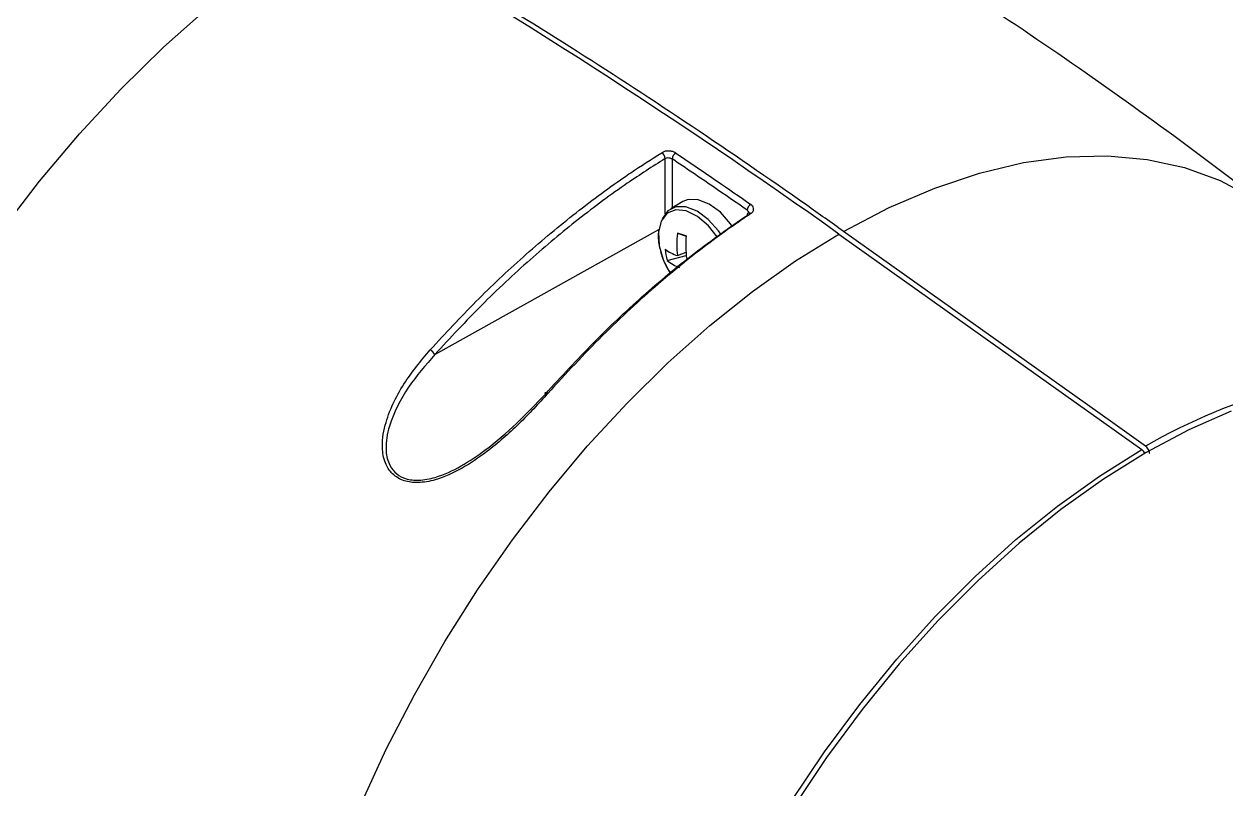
# Model space of a CAD drawing. Extents: x 12.3 to 108.7, y 1.1 to 80.4.
# Drawn here: x 76.643 to 80.277, y 7.919 to 10.232 of the extents above; entities that cross this region are included whole.
import ezdxf

# ---------------------------------------------------------------- set-up
doc = ezdxf.new("R2010")
doc.units = 0
doc.header["$MEASUREMENT"] = 0
doc.layers.add('OBJECT', color=7, linetype='CONTINUOUS')

msp = doc.modelspace()

# ---------------------------------------------------------------- linework, layer by layer
at = {"layer": 'OBJECT'}
for p, q in [((78.5812, 9.6585), (78.5812, 9.8252)), ((78.6022, 9.8242), (78.6022, 9.676)), ((78.635, 9.695), (78.598, 9.6736)), ((77.8849, 9.2329), (78.5616, 9.6102)), ((78.6182, 9.5994), (78.6443, 9.59)), ((79.1064, 9.5969), (80.0227, 8.9451)), ((78.5634, 9.5616), (78.5754, 9.5199)), ((78.5871, 9.5173), (78.645, 9.5321)), ((78.618, 9.5316), (78.6442, 9.542))]:
    msp.add_line(p, q, dxfattribs=at)
at = {"layer": 'OBJECT', "flags": 128}
for points in [[(75.8569, 8.0738), (75.9023, 8.2486), (75.9571, 8.4246), (76.0211, 8.6007), (76.0939, 8.776), (76.1751, 8.9495), (76.2643, 9.1202), (76.3609, 9.2873), (76.4644, 9.4497), (76.5743, 9.6066), (76.6899, 9.757), (76.8106, 9.9002), (76.9357, 10.0353), (77.0645, 10.1617), (77.1964, 10.2785), (77.3304, 10.3851), (77.466, 10.481), (77.6024, 10.5656)], [(79.1206, 9.605), (79.2588, 9.6771), (79.396, 9.7361), (79.5314, 9.7814), (79.6641, 9.8129), (79.7934, 9.8303), (79.9182, 9.8336), (80.038, 9.8226), (80.1518, 9.7976), (80.2591, 9.7585), (80.359, 9.7058), (80.4342, 9.6532)], [(78.7384, 9.5884), (78.7122, 9.6215), (78.6789, 9.6501), (78.6447, 9.6668), (78.613, 9.6701), (78.5869, 9.6596), (78.5689, 9.6363), (78.5608, 9.6026), (78.5634, 9.5616)], [(78.7493, 9.5963), (78.7419, 9.6068), (78.7112, 9.6412), (78.6776, 9.6661), (78.6441, 9.6793), (78.6136, 9.6796), (78.5889, 9.667), (78.5723, 9.6428)], [(78.7839, 9.6212), (78.7789, 9.6281), (78.7482, 9.6626), (78.7146, 9.6875), (78.6811, 9.7007), (78.6506, 9.701), (78.635, 9.695)], [(77.5315, 7.5341), (77.5919, 7.7035), (77.6608, 7.8722), (77.7379, 8.0392), (77.8229, 8.2037), (77.9151, 8.3647), (78.014, 8.5212), (78.1192, 8.6725), (78.23, 8.8176), (78.3457, 8.9557), (78.4658, 9.086), (78.5895, 9.2078), (78.7161, 9.3204), (78.845, 9.4232), (78.9753, 9.5155), (79.1064, 9.5969)], [(80.0338, 8.9554), (79.9343, 9.0262), (79.1206, 9.605)], [(78.2189, 9.1133), (78.2183, 9.1149), (78.2181, 9.1162), (78.2185, 9.1172), (78.2193, 9.1177), (78.2206, 9.1177), (78.2223, 9.1173), (78.2243, 9.1165), (78.2265, 9.1152)], [(80.2925, 9.0616), (80.1642, 9.0052), (80.0352, 8.9366), (79.9061, 8.8563), (79.7779, 8.7646), (79.6513, 8.6622), (79.527, 8.5497), (79.406, 8.4279), (79.2889, 8.2974), (79.1764, 8.1592), (79.0693, 8.014), (78.9683, 7.8628), (78.8739, 7.7065), (78.7868, 7.5461), (78.7075, 7.3827), (78.6365, 7.2171), (78.5742, 7.0505)], [(78.5672, 7.0761), (78.63, 7.2414), (78.7013, 7.4057), (78.7808, 7.5677), (78.8679, 7.7266), (78.9621, 7.8814), (79.0628, 8.0312), (79.1695, 8.1749), (79.2814, 8.3118), (79.3978, 8.4409), (79.5181, 8.5616), (79.6415, 8.673), (79.7673, 8.7744), (79.8946, 8.8653), (80.0227, 8.9451)]]:
    msp.add_lwpolyline(points, dxfattribs=at)
at = {"layer": 'OBJECT'}
for centre, radius, start, end in [((68.1285, -5.7953), 18.9059, 54.50319, 59.92686), ((78.5565, 9.8227), 0.0248, 5.7955, 54.0301), ((78.627, 9.8208), 0.025, 123.358, 172.2743), ((78.854, 9.6653), 0.0255, 123.221, 171.1908), ((78.8359, 9.6545), 0.00692, 129.3891, 189.1078), ((78.8349, 9.6525), 0.00809, 48.3714, 115.5126), ((78.9192, 9.5644), 0.303, 173.3655, 186.2224), ((77.6578, 6.3938), 3.3464, 72.8522, 73.3207), ((79.0031, 9.5656), 0.3596, 175.8752, 186.7921), ((78.6645, 9.6647), 0.141, 233.631, 250.7321), ((78.783, 9.5707), 0.2031, 185.5275, 195.2371), ((78.8197, 9.6157), 0.2624, 201.4013, 211.5927), ((78.6676, 9.6119), 0.1242, 229.605, 249.7622), ((77.845, 9.2067), 0.0477, 33.3027, 57.4461), ((80.8979, 7.4701), 1.7184, 104.8297, 120.1924), ((80.0083, 8.926), 0.024, 19.8826, 52.9304)]:
    msp.add_arc(centre, radius, start, end, dxfattribs=at)
for points, knots in [([(80.4339, 9.6521), (80.4094, 9.6717), (80.2801, 9.7755), (80.0376, 9.9541), (79.7067, 10.1874), (79.3676, 10.4091), (79.0965, 10.5776), (78.9366, 10.6683), (78.8941, 10.6924)], [0, 0, 0, 0, 0.050729, 0.268455, 0.486184, 0.703831, 0.921318, 1, 1, 1, 1]), ([(79.1206, 9.605), (79.0834, 9.6313), (78.8156, 9.8209), (78.3144, 10.1583), (77.8494, 10.4351), (77.6165, 10.5737)], [0, 0, 0, 0, 0.0744262, 0.5365509, 1, 1, 1, 1]), ([(78.6132, 9.8418), (78.6117, 9.8427), (78.6076, 9.8452), (78.5992, 9.8476), (78.589, 9.8483), (78.579, 9.8468), (78.5737, 9.8441), (78.571, 9.8428)], [0, 0, 0, 0, 0.135941, 0.351685, 0.56732, 0.783549, 1, 1, 1, 1]), ([(77.8707, 9.2469), (77.9164, 9.2962), (78.0079, 9.3948), (78.1526, 9.5306), (78.3019, 9.6563), (78.4114, 9.7372), (78.5012, 9.7986), (78.5397, 9.823), (78.571, 9.8428)], [0, 0, 0, 0, 0.207238, 0.414476, 0.627735, 0.840994, 0.870634, 1, 1, 1, 1]), ([(78.5812, 9.8252), (78.5429, 9.8008), (78.4547, 9.7445), (78.3179, 9.643), (78.1708, 9.5199), (78.0254, 9.384), (77.9317, 9.2833), (77.8849, 9.2329)], [0, 0, 0, 0, 0.1589953, 0.366236, 0.5734768, 0.7867384, 1, 1, 1, 1]), ([(78.5812, 9.8252), (78.5825, 9.8259), (78.5851, 9.8274), (78.5901, 9.8281), (78.5952, 9.8276), (78.5994, 9.8262), (78.6014, 9.8248), (78.6022, 9.8242)], [0, 0, 0, 0, 0.215648, 0.430899, 0.646267, 0.862919, 1, 1, 1, 1]), ([(78.8288, 9.6692), (78.7949, 9.6926), (78.7194, 9.7449), (78.6439, 9.796), (78.6022, 9.8242)], [0, 0, 0, 0, 0.448856, 1, 1, 1, 1]), ([(78.6132, 9.8418), (78.6549, 9.8136), (78.7306, 9.7624), (78.8061, 9.7101), (78.8401, 9.6866)], [0, 0, 0, 0, 0.551144, 1, 1, 1, 1]), ([(78.8288, 9.6692), (78.8299, 9.6681), (78.832, 9.666), (78.8333, 9.6631), (78.8331, 9.6614), (78.833, 9.661)], [0, 0, 0, 0, 0.43198, 0.864409, 1, 1, 1, 1]), ([(78.8403, 9.6586), (78.8416, 9.6595), (78.8451, 9.6622), (78.8485, 9.6676), (78.8492, 9.6744), (78.8465, 9.6812), (78.8422, 9.6848), (78.8401, 9.6866)], [0, 0, 0, 0, 0.126339, 0.344961, 0.563733, 0.781985, 1, 1, 1, 1]), ([(78.2189, 9.1133), (78.2667, 9.1654), (78.3621, 9.2695), (78.5131, 9.4113), (78.6689, 9.542), (78.7756, 9.6163), (78.829, 9.6534)], [0, 0, 0, 0, 0.245748, 0.491496, 0.745748, 1, 1, 1, 1]), ([(78.8403, 9.6586), (78.823, 9.6469), (78.7293, 9.5837), (78.5782, 9.4651), (78.3901, 9.293), (78.2812, 9.1747), (78.2265, 9.1152)], [0, 0, 0, 0, 0.081959, 0.443626, 0.720357, 1, 1, 1, 1]), ([(78.8332, 9.6614), (78.8333, 9.6614), (78.8333, 9.6613), (78.832, 9.6603), (78.8314, 9.6599)], [0, 0, 0, 0, 0.54033, 1, 1, 1, 1]), ([(78.5616, 9.6084), (78.5613, 9.6066), (78.5582, 9.593), (78.5614, 9.5691), (78.5695, 9.5343), (78.5802, 9.5051), (78.5927, 9.4855), (78.5972, 9.4785)], [0, 0, 0, 0, 0.0474615, 0.3686117, 0.5285412, 0.8317488, 1, 1, 1, 1]), ([(78.2265, 9.1152), (78.1981, 9.0842), (78.1414, 9.0222), (78.0536, 8.9453), (77.9682, 8.887), (77.8971, 8.8542), (77.8363, 8.8432), (77.7907, 8.8486), (77.7566, 8.8686), (77.7336, 8.9022), (77.7225, 8.9533), (77.7315, 9.0171), (77.7567, 9.0835), (77.7998, 9.1617), (77.8427, 9.2133), (77.8707, 9.2469)], [0, 0, 0, 0, 0.125433, 0.250544, 0.33583, 0.421463, 0.47417, 0.518562, 0.563218, 0.601623, 0.653332, 0.731718, 0.800834, 0.870115, 1, 1, 1, 1]), ([(77.8849, 9.2329), (77.8571, 9.2008), (77.8001, 9.1347), (77.7484, 9.0352), (77.7336, 8.9538), (77.7424, 8.9053), (77.7621, 8.8756), (77.7822, 8.8627), (77.8064, 8.854), (77.8387, 8.8505), (77.897, 8.8619), (77.9655, 8.8939), (78.0483, 8.9499), (78.1342, 9.024), (78.1905, 9.0833), (78.2189, 9.1133)], [0, 0, 0, 0, 0.131765, 0.2707431, 0.3486033, 0.3991746, 0.4362867, 0.4716963, 0.479421, 0.5225305, 0.5744038, 0.65984, 0.7457301, 0.8713615, 1, 1, 1, 1]), ([(80.0463, 8.932), (80.0461, 8.9339), (80.0458, 8.9377), (80.0434, 8.944), (80.0398, 8.9498), (80.0363, 8.9535), (80.0342, 8.955), (80.0338, 8.9554)], [0, 0, 0, 0, 0.2317701, 0.4635363, 0.6953095, 0.9270542, 1, 1, 1, 1])]:
    msp.add_open_spline(points, degree=3, knots=knots, dxfattribs=at)

doc.saveas('drawing.dxf')
